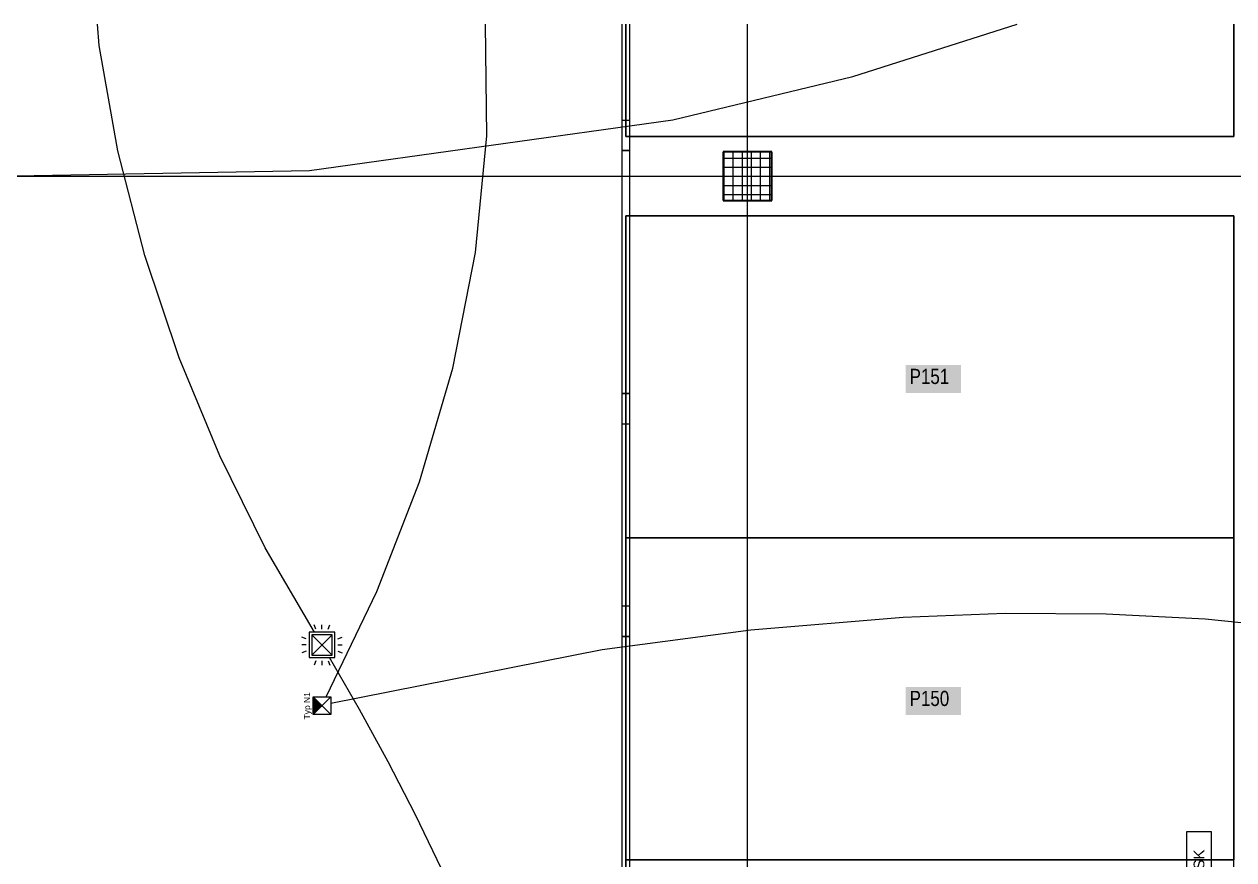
# Model space of a CAD drawing. Extents: x -1132 to 613, y -179 to 712.
# Drawn here: x -931.3 to -732.3, y 219.7 to 357.2 of the extents above; entities that cross this region are included whole.
import ezdxf
from ezdxf.lldxf.tags import DXFTag

# ---------------------------------------------------------------- set-up
doc = ezdxf.new("R2010")
doc.units = 0
doc.layers.get('0').update_dxf_attribs({"lineweight": 13})
for name, color, linetype, lineweight in [('C-PRKG-____-IDEN', 7, 'Continuous', 5), ('C-PRKG-____-OTLN', 7, 'Continuous', 9), ('S-COLS-____-MCUT', 7, 'Continuous', 35), ('S-COLS-____-OTLN', 7, 'Continuous', 9), ('S-GRID-____-OTLN', 7, 'Continuous', 5)]:
    doc.layers.add(name, color=color, linetype=linetype, lineweight=lineweight)
for name, color, linetype, lineweight, true_color in [('EL01_WAN_BUS-KNX', 7, 'Continuous', 13, 0xcc0099), ('EL01_WAN_Leitung_BUS-KNX', 4, 'Continuous', 13, 0x00ffff), ('EL01_WAN_Leitung_HLKS', 5, 'Continuous', 13, 0x0000ff), ('EL01_WAN_Leitung_Notbeleuchtung', 7, 'Continuous', 13, 0x009900), ('EL01_WAN_Leuchten', 7, 'Continuous', 13, 0x0080ff), ('EL01_WAN_Notbeleuchtungen', 7, 'Continuous', 13, 0x009900), ('EL01_WAN_Notbeleuchtungentyp', 7, 'Continuous', 13, 0x009900), ('EL01_WAN_Schlaufkasten', 1, 'Continuous', 13, 0xff0000)]:
    doc.layers.add(name, color=color, linetype=linetype, lineweight=lineweight, true_color=true_color)
doc.styles.get("Standard").update_dxf_attribs({"font": 'arial.ttf'})
tags = doc.linetypes.add('_Rasterlinie_', pattern=[0.375, 0.2, -0.05, 0.075, -0.05]).pattern_tags.tags
tags[10:11] = [DXFTag(74, 4), DXFTag(75, 0), DXFTag(340, '0'), DXFTag(46, 1.0), DXFTag(50, 0.0), DXFTag(44, 0.0), DXFTag(45, 0.0)]
tags[8:9] = [DXFTag(74, 4), DXFTag(75, 0), DXFTag(340, '0'), DXFTag(46, 1.0), DXFTag(50, 0.0), DXFTag(44, 0.0), DXFTag(45, 0.0)]
tags[6:7] = [DXFTag(74, 4), DXFTag(75, 0), DXFTag(340, '0'), DXFTag(46, 1.0), DXFTag(50, 0.0), DXFTag(44, 0.0), DXFTag(45, 0.0)]
tags[4:5] = [DXFTag(74, 4), DXFTag(75, 0), DXFTag(340, '0'), DXFTag(46, 1.0), DXFTag(50, 0.0), DXFTag(44, 0.0), DXFTag(45, 0.0)]

# ---------------------------------------------------------------- blocks, each defined once
blk = doc.blocks.new('Referenz-A0UJ359BXE', base_point=(-1140.16, -173.77))
at = {"layer": 'C-PRKG-____-IDEN', "color": 7, "linetype": 'Continuous', "ltscale": 0.13, "true_color": 0xffffff}
for points in [[(-786.24, 296.47), (-777.17, 296.47), (-786.24, 301.07)], [(-777.17, 296.47), (-786.24, 301.07), (-777.17, 301.07)], [(-786.24, 243.48), (-777.17, 243.48), (-786.24, 248.08)], [(-777.17, 243.48), (-786.24, 248.08), (-777.17, 248.08)]]:
    blk.add_solid(points, dxfattribs=at)
at = {"layer": 'C-PRKG-____-OTLN', "color": 0, "linetype": 'Continuous', "ltscale": 0.13}
for p, q in [((-832.29, 338.66), (-832.29, 357.16)), ((-832.29, 357.16), (-832.29, 338.66)), ((-832.29, 338.66), (-832.29, 357.16)), ((-732.29, 338.66), (-732.29, 357.16)), ((-732.29, 338.66), (-732.29, 357.16)), ((-732.29, 357.16), (-732.29, 338.66)), ((-832.29, 338.66), (-732.29, 338.66)), ((-832.29, 338.66), (-732.29, 338.66)), ((-732.29, 338.66), (-832.29, 338.66)), ((-832.29, 338.66), (-832.29, 338.66)), ((-732.29, 338.66), (-732.29, 338.66)), ((-832.29, 325.63), (-732.29, 325.63)), ((-832.29, 325.63), (-832.29, 272.64)), ((-832.29, 325.63), (-832.29, 272.64)), ((-732.29, 325.63), (-832.29, 325.63)), ((-832.29, 325.63), (-732.29, 325.63)), ((-832.29, 272.64), (-832.29, 325.63)), ((-832.29, 325.63), (-832.29, 325.63)), ((-732.29, 325.63), (-732.29, 272.64)), ((-732.29, 272.64), (-732.29, 325.63)), ((-732.29, 325.63), (-732.29, 272.64)), ((-732.29, 325.63), (-732.29, 325.63)), ((-832.29, 272.64), (-732.29, 272.64)), ((-832.29, 272.64), (-832.29, 219.65)), ((-832.29, 272.64), (-832.29, 219.65)), ((-732.29, 272.64), (-832.29, 272.64)), ((-832.29, 272.64), (-732.29, 272.64)), ((-832.29, 219.65), (-832.29, 272.64)), ((-832.29, 272.64), (-832.29, 272.64)), ((-832.29, 272.64), (-732.29, 272.64)), ((-832.29, 272.64), (-732.29, 272.64)), ((-732.29, 272.64), (-832.29, 272.64)), ((-832.29, 272.64), (-832.29, 272.64)), ((-732.29, 272.64), (-732.29, 219.65)), ((-732.29, 219.65), (-732.29, 272.64)), ((-732.29, 272.64), (-732.29, 219.65)), ((-732.29, 272.64), (-732.29, 272.64)), ((-732.29, 272.64), (-732.29, 272.64)), ((-832.29, 219.65), (-732.29, 219.65)), ((-832.29, 219.65), (-832.29, 166.66)), ((-832.29, 219.65), (-832.29, 166.66)), ((-732.29, 219.65), (-832.29, 219.65)), ((-832.29, 219.65), (-732.29, 219.65)), ((-832.29, 166.66), (-832.29, 219.65)), ((-832.29, 219.65), (-832.29, 219.65)), ((-832.29, 219.65), (-732.29, 219.65)), ((-832.29, 219.65), (-732.29, 219.65)), ((-732.29, 219.65), (-832.29, 219.65)), ((-832.29, 219.65), (-832.29, 219.65)), ((-732.29, 166.66), (-732.29, 219.65)), ((-732.29, 219.65), (-732.29, 219.65)), ((-732.29, 219.65), (-732.29, 219.65))]:
    blk.add_line(p, q, dxfattribs=at)
at = {"layer": 'S-COLS-____-MCUT', "color": 0, "linetype": 'Continuous', "ltscale": 0.35}
for p, q in [((-808.29, 336.16), (-816.29, 336.16)), ((-816.29, 336.16), (-816.29, 328.16)), ((-808.29, 328.16), (-808.29, 336.16)), ((-816.29, 328.16), (-808.29, 328.16))]:
    blk.add_line(p, q, dxfattribs=at)
at = {"layer": 'S-COLS-____-OTLN', "color": 0, "linetype": 'Continuous', "ltscale": 0.13}
for p, q in [((-816.29, 335.13), (-808.29, 335.13)), ((-816.13, 328.16), (-816.13, 336.16)), ((-814.63, 328.16), (-814.63, 336.16)), ((-813.13, 328.16), (-813.13, 336.16)), ((-811.63, 328.16), (-811.63, 336.16)), ((-810.13, 328.16), (-810.13, 336.16)), ((-808.63, 328.16), (-808.63, 336.16)), ((-816.29, 333.63), (-808.29, 333.63)), ((-816.29, 332.13), (-808.29, 332.13)), ((-816.29, 330.63), (-808.29, 330.63)), ((-816.29, 329.13), (-808.29, 329.13))]:
    blk.add_line(p, q, dxfattribs=at)
at = {"layer": 'S-GRID-____-OTLN', "color": 0, "linetype": '_Rasterlinie_', "ltscale": 0.13}
for p, q in [((-812.29, 96.36), (-812.29, 357.16)), ((-1093.73, 332.16), (-191.86, 332.16))]:
    blk.add_line(p, q, dxfattribs=at)
at = {"layer": 'C-PRKG-____-IDEN', "color": 0, "linetype": 'Continuous', "ltscale": 0.13, "char_height": 2.5, "attachment_point": 1}
for s, insert in [('{\\W0.8;\\fArial;P151}', (-785.62, 300.45)), ('{\\W0.8;\\fArial;P150}', (-785.62, 247.46))]:
    blk.add_mtext(s, dxfattribs=dict(at, insert=insert))
blk = doc.blocks.new('Kabelkanal-A0UJ35BPXE', base_point=(-832.88, 296.37))
at = {"color": 0, "linetype": 'ByBlock', "lineweight": -2, "ltscale": 0.13}
for p, q in [((-832.88, 336.39), (-832.88, 336.37)), ((-832.88, 336.39), (-831.68, 336.39)), ((-832.88, 296.4), (-832.88, 336.39)), ((-832.88, 336.37), (-831.68, 336.37)), ((-832.88, 296.37), (-832.88, 336.37)), ((-831.68, 336.39), (-831.68, 336.37)), ((-831.68, 336.39), (-831.68, 296.4)), ((-831.68, 336.37), (-831.68, 296.37)), ((-832.88, 296.4), (-832.88, 296.37)), ((-831.68, 296.4), (-832.88, 296.4)), ((-831.68, 296.37), (-832.88, 296.37)), ((-831.68, 296.4), (-831.68, 296.37))]:
    blk.add_line(p, q, dxfattribs=at)
blk = doc.blocks.new('Leitung-A0UJ35E1XE', base_point=(-880.82, 158.69))
at = {"color": 0, "linetype": 'ByBlock', "lineweight": -2, "ltscale": 0.13}
for p, q in [((-786.69, 259.54), (-811.76, 257.43)), ((-769.91, 260.17), (-786.69, 259.54)), ((-753.29, 260.1), (-769.91, 260.17)), ((-736.99, 259.23), (-753.29, 260.1)), ((-725.09, 258.02), (-736.99, 259.23)), ((-811.76, 257.43), (-836.2, 254.18)), ((-836.2, 254.18), (-880.82, 245.37))]:
    blk.add_line(p, q, dxfattribs=at)
blk = doc.blocks.new('Notleuchte eckig-A0UJ35FPXE', base_point=(-883.74, 243.56))
at = {"color": 0, "lineweight": -2}
for p, q in [((-880.82, 243.56), (-883.74, 246.48)), ((-880.82, 246.48), (-883.74, 243.56)), ((-883.74, 243.56), (-883.74, 246.48)), ((-883.74, 246.48), (-880.82, 246.48)), ((-880.82, 246.48), (-880.82, 243.56)), ((-880.82, 243.56), (-883.74, 243.56))]:
    blk.add_line(p, q, dxfattribs=at)
for points in [[(-882.28, 245.02), (-883.74, 245.02), (-883.74, 246.48)], [(-883.74, 243.56), (-882.28, 245.02), (-883.74, 245.02)]]:
    blk.add_solid(points, dxfattribs=at)
blk = doc.blocks.new('Bemerkung 1-A0UJ35FRXE', base_point=(-885.23, 242.75))
at = {"color": 0, "lineweight": -2, "insert": (-885.23, 242.75), "char_height": 1, "attachment_point": 1, "rotation": 90}
blk.add_mtext('{\\fArial;Typ N1}', dxfattribs=at)
blk = doc.blocks.new('Leitung-A0UJ35GHXE', base_point=(-919.21, 257.12))
at = {"color": 0, "linetype": 'ByBlock', "lineweight": -2, "ltscale": 0.13}
for p, q in [((-918.92, 353.65), (-919.21, 357.16)), ((-915.88, 336.32), (-918.92, 353.65)), ((-911.43, 319.1), (-915.88, 336.32)), ((-905.77, 302.28), (-911.43, 319.1)), ((-899.1, 286.14), (-905.77, 302.28)), ((-891.62, 270.99), (-899.1, 286.14)), ((-883.52, 257.12), (-891.62, 270.99))]:
    blk.add_line(p, q, dxfattribs=at)
blk = doc.blocks.new('Bewegungsmelder UP-A0UJ35GTXE', base_point=(-885.61, 251.69))
at = {"color": 0, "lineweight": -2}
for p, q in [((-884.38, 257.12), (-884.38, 252.92)), ((-880.18, 257.12), (-884.38, 257.12)), ((-880.6, 256.7), (-883.96, 256.7)), ((-883.96, 256.7), (-883.96, 253.34)), ((-883.96, 256.7), (-880.6, 253.34)), ((-880.6, 256.7), (-883.96, 253.34)), ((-883.29, 257.63), (-883.56, 258.34)), ((-882.28, 257.63), (-882.28, 258.34)), ((-881.28, 257.63), (-881.01, 258.34)), ((-880.6, 253.34), (-880.6, 256.7)), ((-880.18, 252.92), (-880.18, 257.12)), ((-884.9, 256.02), (-885.61, 256.29)), ((-884.9, 255.02), (-885.61, 255.02)), ((-879.67, 256.02), (-878.96, 256.29)), ((-879.67, 255.02), (-878.96, 255.02)), ((-884.9, 254.01), (-885.61, 253.74)), ((-884.38, 252.92), (-880.18, 252.92)), ((-883.96, 253.34), (-880.6, 253.34)), ((-879.67, 254.01), (-878.96, 253.74)), ((-883.29, 252.4), (-883.56, 251.69)), ((-882.28, 252.4), (-882.28, 251.69)), ((-881.28, 252.4), (-881.01, 251.69))]:
    blk.add_line(p, q, dxfattribs=at)
blk = doc.blocks.new('Schlaufkasten Decke (multi)-A0UJ35HHXE', base_point=(-740.02, 215.01))
at = {"color": 0, "linetype": 'ByBlock', "lineweight": -2, "ltscale": 0.13}
for p, q in [((-740.02, 224.29), (-736.02, 224.29)), ((-740.02, 215.01), (-740.02, 224.29)), ((-736.02, 224.29), (-736.02, 215.01)), ((-736.02, 215.01), (-740.02, 215.01))]:
    blk.add_line(p, q, dxfattribs=at)
at = {"color": 0, "linetype": 'ByBlock', "lineweight": -2, "ltscale": 0.13, "insert": (-738.9, 218.07), "char_height": 1.76, "attachment_point": 1, "rotation": 90}
blk.add_mtext('{\\fArial;SK}', dxfattribs=at)
blk = doc.blocks.new('LED-Langfeldleuchte 37W-A0UJ35LLXE', base_point=(-832.88, 341.29))
at = {"color": 0, "linetype": 'ByBlock', "lineweight": -2, "ltscale": 0.13}
for p, q in [((-832.88, 341.3), (-832.88, 357.16)), ((-832.88, 341.29), (-832.88, 357.16)), ((-831.68, 357.16), (-831.68, 341.3)), ((-831.68, 357.16), (-831.68, 341.29)), ((-832.88, 341.3), (-832.88, 341.29)), ((-831.68, 341.3), (-832.88, 341.3)), ((-831.68, 341.29), (-832.88, 341.29)), ((-831.68, 341.3), (-831.68, 341.29))]:
    blk.add_line(p, q, dxfattribs=at)
blk = doc.blocks.new('Leitung-A0UJ35MJXE', base_point=(-881.04, 56.87))
at = {"color": 0, "linetype": 'ByBlock', "lineweight": -2, "ltscale": 0.13}
for p, q in [((-876.11, 244.41), (-881.04, 252.92)), ((-871.39, 235.78), (-876.11, 244.41)), ((-866.89, 227.04), (-871.39, 235.78)), ((-862.62, 218.17), (-866.89, 227.04)), ((-858.61, 209.18), (-862.62, 218.17)), ((-854.86, 200.06), (-858.61, 209.18)), ((-846.85, 177.14), (-854.86, 200.06)), ((-840.53, 153.61), (-846.85, 177.14)), ((-835.88, 129.66), (-840.53, 153.61)), ((-832.86, 105.44), (-835.88, 129.66)), ((-831.45, 81.12), (-832.86, 105.44)), ((-831.61, 56.87), (-831.45, 81.12))]:
    blk.add_line(p, q, dxfattribs=at)
blk = doc.blocks.new('LED-Langfeldleuchte 37W-A0UJ35N7XE', base_point=(-832.88, 261.38))
at = {"color": 0, "linetype": 'ByBlock', "lineweight": -2, "ltscale": 0.13}
for p, q in [((-832.88, 291.38), (-832.88, 291.37)), ((-832.88, 261.38), (-832.88, 291.38)), ((-832.88, 291.38), (-831.68, 291.38)), ((-832.88, 261.38), (-832.88, 291.37)), ((-832.88, 291.37), (-831.68, 291.37)), ((-831.68, 291.38), (-831.68, 291.37)), ((-831.68, 291.38), (-831.68, 261.38)), ((-831.68, 291.37), (-831.68, 261.38)), ((-832.88, 261.38), (-832.88, 261.38)), ((-831.68, 261.38), (-832.88, 261.38)), ((-831.68, 261.38), (-832.88, 261.38)), ((-831.68, 261.38), (-831.68, 261.38))]:
    blk.add_line(p, q, dxfattribs=at)
blk = doc.blocks.new('Kabelkanal-A0UJ35NVXE', base_point=(-832.88, 336.32))
at = {"color": 0, "linetype": 'ByBlock', "lineweight": -2, "ltscale": 0.13}
for p, q in [((-832.88, 336.35), (-832.88, 357.16)), ((-832.88, 336.32), (-832.88, 357.16)), ((-831.68, 357.16), (-831.68, 336.35)), ((-831.68, 357.16), (-831.68, 336.32)), ((-832.88, 336.35), (-832.88, 336.32)), ((-831.68, 336.35), (-832.88, 336.35)), ((-831.68, 336.32), (-832.88, 336.32)), ((-831.68, 336.35), (-831.68, 336.32))]:
    blk.add_line(p, q, dxfattribs=at)
blk = doc.blocks.new('Leitung-A0UJ35OBXE', base_point=(-942.01, 332.02))
at = {"color": 0, "linetype": 'ByBlock', "lineweight": -2, "ltscale": 0.13}
for p, q in [((-794.98, 348.53), (-767.93, 357.16)), ((-824.55, 341.41), (-794.98, 348.53)), ((-884.32, 333.07), (-824.55, 341.41)), ((-942.01, 332.02), (-884.32, 333.07))]:
    blk.add_line(p, q, dxfattribs=at)
blk = doc.blocks.new('Leitung-A0UJ35OFXE', base_point=(-881.57, 246.48))
at = {"color": 0, "linetype": 'ByBlock', "lineweight": -2, "ltscale": 0.13}
for p, q in [((-855.14, 338.8), (-855.36, 357.16)), ((-857, 319.57), (-855.14, 338.8)), ((-860.76, 300.54), (-857, 319.57)), ((-866.24, 281.88), (-860.76, 300.54)), ((-873.23, 263.79), (-866.24, 281.88)), ((-881.57, 246.48), (-873.23, 263.79))]:
    blk.add_line(p, q, dxfattribs=at)
blk = doc.blocks.new('Kabelkanal-A0UJ35RPXE', base_point=(-832.88, 216.39))
at = {"color": 0, "linetype": 'ByBlock', "lineweight": -2, "ltscale": 0.13}
for p, q in [((-832.88, 256.41), (-832.88, 256.38)), ((-832.88, 256.41), (-831.68, 256.41)), ((-832.88, 216.42), (-832.88, 256.41)), ((-832.88, 256.38), (-831.68, 256.38)), ((-832.88, 216.39), (-832.88, 256.38)), ((-831.68, 256.41), (-831.68, 256.38)), ((-831.68, 256.41), (-831.68, 216.42)), ((-831.68, 256.38), (-831.68, 216.39)), ((-832.88, 216.42), (-832.88, 216.39)), ((-831.68, 216.42), (-832.88, 216.42)), ((-831.68, 216.39), (-832.88, 216.39)), ((-831.68, 216.42), (-831.68, 216.39))]:
    blk.add_line(p, q, dxfattribs=at)
blk = doc.blocks.new('Kabelkanal-A0UJ35RVXE', base_point=(-832.88, 256.38))
at = {"color": 0, "linetype": 'ByBlock', "lineweight": -2, "ltscale": 0.13}
for p, q in [((-832.88, 296.4), (-832.88, 296.37)), ((-832.88, 296.4), (-831.68, 296.4)), ((-832.88, 256.41), (-832.88, 296.4)), ((-832.88, 296.37), (-831.68, 296.37)), ((-832.88, 256.38), (-832.88, 296.37)), ((-831.68, 296.4), (-831.68, 296.37)), ((-831.68, 296.4), (-831.68, 256.41)), ((-831.68, 296.37), (-831.68, 256.38)), ((-832.88, 256.41), (-832.88, 256.38)), ((-831.68, 256.41), (-832.88, 256.41)), ((-831.68, 256.38), (-832.88, 256.38)), ((-831.68, 256.41), (-831.68, 256.38))]:
    blk.add_line(p, q, dxfattribs=at)

msp = doc.modelspace()

# ---------------------------------------------------------------- block references
at = {"color": 9, "lineweight": 25, "ltscale": 0.25, "true_color": 0xc0c0c0}
msp.add_blockref('Referenz-A0UJ359BXE', (-1140.16, -173.77), dxfattribs=at)
at = {"layer": 'EL01_WAN_BUS-KNX', "linetype": 'Continuous', "ltscale": 0.13}
msp.add_blockref('Bewegungsmelder UP-A0UJ35GTXE', (-885.61, 251.69), dxfattribs=at)
at = {"layer": 'EL01_WAN_Leitung_BUS-KNX', "ltscale": 0.13}
for name, p in [('Leitung-A0UJ35GHXE', (-919.21, 257.12)), ('Leitung-A0UJ35MJXE', (-881.04, 56.87))]:
    msp.add_blockref(name, p, dxfattribs=at)
at = {"layer": 'EL01_WAN_Leitung_HLKS', "ltscale": 0.13}
msp.add_blockref('Leitung-A0UJ35OBXE', (-942.01, 332.02), dxfattribs=at)
at = {"layer": 'EL01_WAN_Leitung_Notbeleuchtung', "ltscale": 0.13}
for name, p in [('Leitung-A0UJ35OFXE', (-881.57, 246.48)), ('Leitung-A0UJ35E1XE', (-880.82, 158.69))]:
    msp.add_blockref(name, p, dxfattribs=at)
at = {"layer": 'EL01_WAN_Leuchten', "ltscale": 0.13}
for name, p in [('LED-Langfeldleuchte 37W-A0UJ35LLXE', (-832.88, 341.29)), ('Kabelkanal-A0UJ35NVXE', (-832.88, 336.32)), ('Kabelkanal-A0UJ35BPXE', (-832.88, 296.37)), ('Kabelkanal-A0UJ35RVXE', (-832.88, 256.38)), ('LED-Langfeldleuchte 37W-A0UJ35N7XE', (-832.88, 261.38)), ('Kabelkanal-A0UJ35RPXE', (-832.88, 216.39))]:
    msp.add_blockref(name, p, dxfattribs=at)
at = {"layer": 'EL01_WAN_Notbeleuchtungen', "linetype": 'Continuous', "ltscale": 0.13}
msp.add_blockref('Notleuchte eckig-A0UJ35FPXE', (-883.74, 243.56), dxfattribs=at)
at = {"layer": 'EL01_WAN_Notbeleuchtungentyp', "linetype": 'Continuous', "ltscale": 0.13}
msp.add_blockref('Bemerkung 1-A0UJ35FRXE', (-885.23, 242.75), dxfattribs=at)
at = {"layer": 'EL01_WAN_Schlaufkasten', "ltscale": 0.13}
msp.add_blockref('Schlaufkasten Decke (multi)-A0UJ35HHXE', (-740.02, 215.01), dxfattribs=at)

doc.saveas('drawing.dxf')
